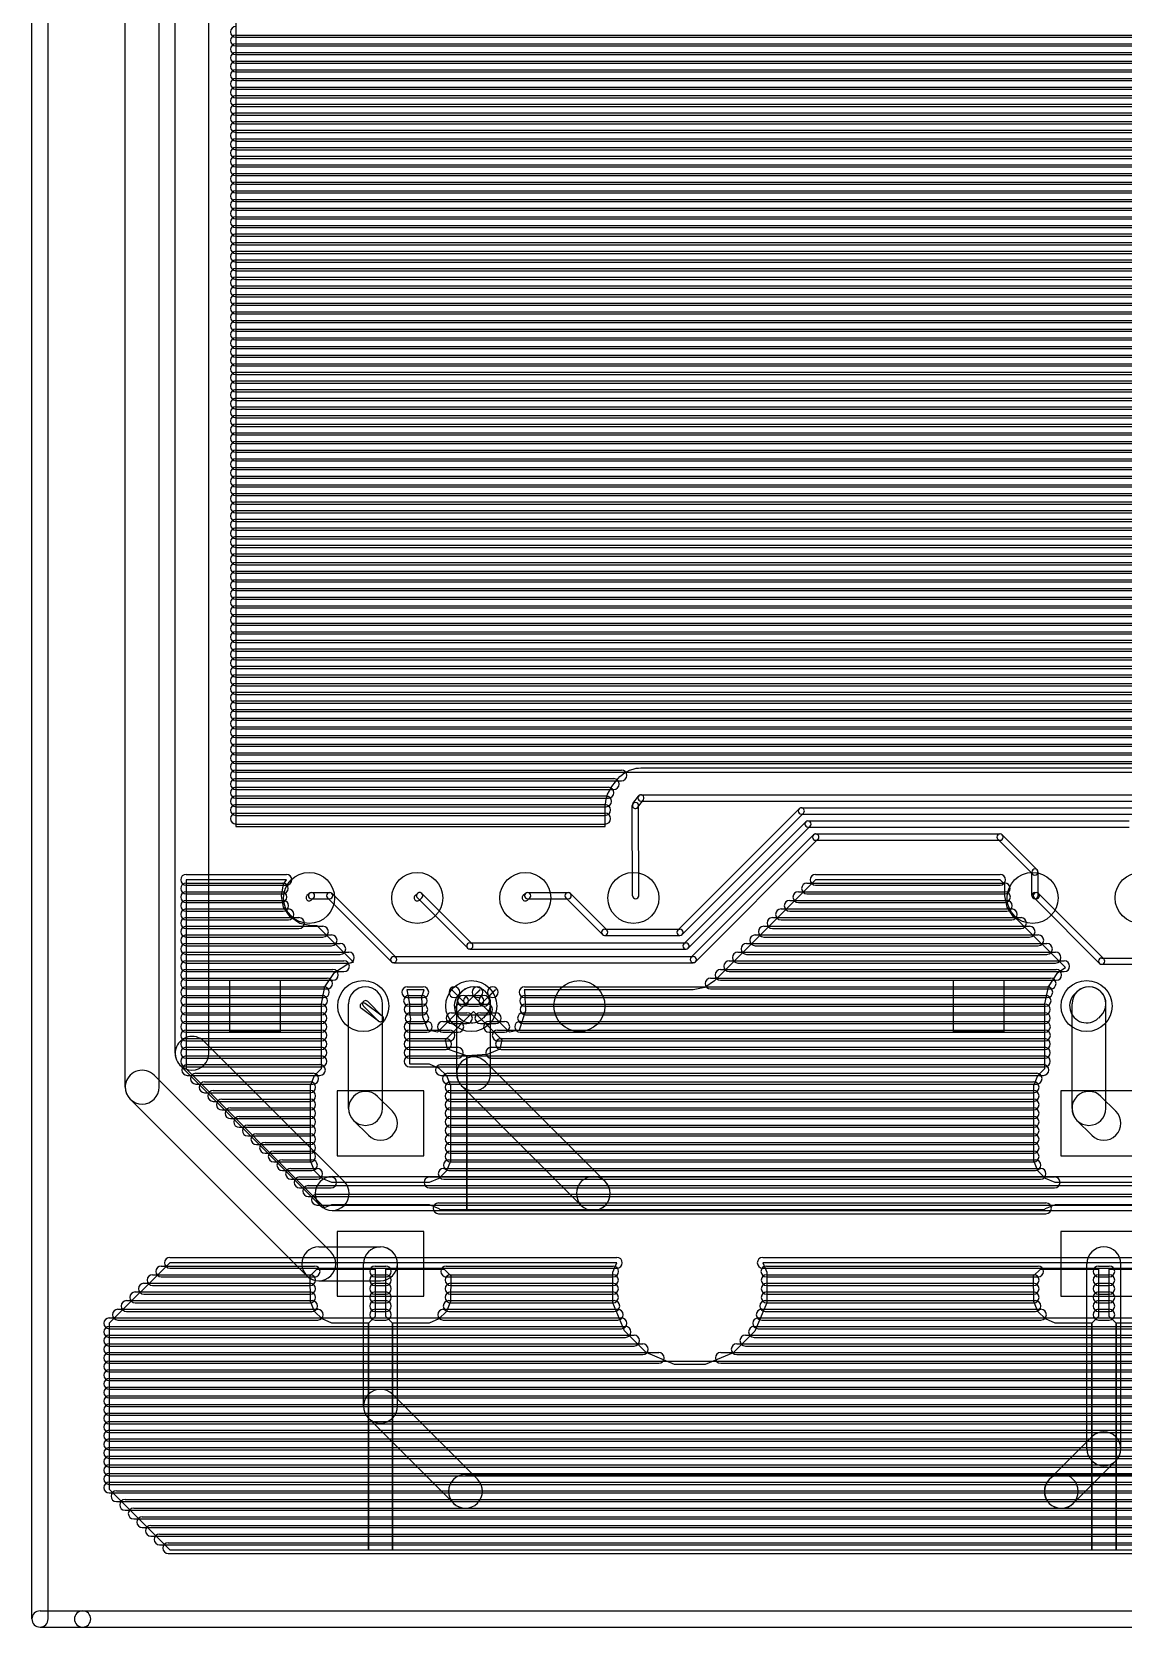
# Model space of a CAD drawing. Extents: x 25909 to 94169, y 14485 to 72115.
# Drawn here: x 25909 to 36004, y 14485 to 29246 of the extents above; entities that cross this region are included whole.
import ezdxf

# ---------------------------------------------------------------- set-up
doc = ezdxf.new("R2010")
doc.units = 0
doc.layers.add('BLACK', color=1, linetype='CONTINUOUS')

msp = doc.modelspace()

# ---------------------------------------------------------------- linework, layer by layer
at = {"layer": 'BLACK'}
for p, q in [((25909, 14560), (25909, 72040)), ((26059, 14560), (26059, 72040)), ((26772, 19482), (26772, 34150)), ((27086, 19482), (27086, 34150)), ((27233, 19796), (27233, 33996)), ((27547, 19796), (27547, 33996)), ((27797, 33827), (27797, 21893)), ((27797, 29216), (55543, 29216)), ((27797, 29216), (55543, 29216)), ((27797, 29196), (55543, 29196)), ((27797, 29196), (55543, 29196)), ((27797, 29136), (55543, 29136)), ((27797, 29136), (55543, 29136)), ((27797, 29116), (55543, 29116)), ((27797, 29116), (55543, 29116)), ((27797, 29056), (55543, 29056)), ((27797, 29056), (55543, 29056)), ((27797, 29036), (55543, 29036)), ((27797, 29036), (55543, 29036)), ((27797, 28976), (55543, 28976)), ((27797, 28976), (55543, 28976)), ((27797, 28956), (55543, 28956)), ((27797, 28956), (55543, 28956)), ((27797, 28896), (55543, 28896)), ((27797, 28896), (55543, 28896)), ((27797, 28876), (55543, 28876)), ((27797, 28876), (55543, 28876)), ((27797, 28816), (55543, 28816)), ((27797, 28816), (55543, 28816)), ((27797, 28796), (55543, 28796)), ((27797, 28796), (55543, 28796)), ((27797, 28736), (55543, 28736)), ((27797, 28736), (55543, 28736)), ((27797, 28716), (55543, 28716)), ((27797, 28716), (55543, 28716)), ((27797, 28656), (55543, 28656)), ((27797, 28656), (55543, 28656)), ((27797, 28636), (55543, 28636)), ((27797, 28636), (55543, 28636)), ((27797, 28576), (55543, 28576)), ((27797, 28576), (55543, 28576)), ((27797, 28556), (55543, 28556)), ((27797, 28556), (55543, 28556)), ((27797, 28496), (55543, 28496)), ((27797, 28496), (55543, 28496)), ((27797, 28476), (55543, 28476)), ((27797, 28476), (55543, 28476)), ((27797, 28416), (55543, 28416)), ((27797, 28416), (55543, 28416)), ((27797, 28396), (55543, 28396)), ((27797, 28396), (55543, 28396)), ((27797, 28336), (55543, 28336)), ((27797, 28336), (55543, 28336)), ((27797, 28316), (55543, 28316)), ((27797, 28316), (55543, 28316)), ((27797, 28256), (55543, 28256)), ((27797, 28256), (55543, 28256)), ((27797, 28236), (55543, 28236)), ((27797, 28236), (55543, 28236)), ((27797, 28176), (55543, 28176)), ((27797, 28176), (55543, 28176)), ((27797, 28156), (55543, 28156)), ((27797, 28156), (55543, 28156)), ((27797, 28096), (55543, 28096)), ((27797, 28096), (55543, 28096)), ((27797, 28076), (55543, 28076)), ((27797, 28076), (55543, 28076)), ((27797, 28016), (55543, 28016)), ((27797, 28016), (55543, 28016)), ((27797, 27996), (55543, 27996)), ((27797, 27996), (55543, 27996)), ((27797, 27936), (55543, 27936)), ((27797, 27936), (55543, 27936)), ((27797, 27916), (55543, 27916)), ((27797, 27916), (55543, 27916)), ((27797, 27856), (55543, 27856)), ((27797, 27856), (55543, 27856)), ((27797, 27836), (55543, 27836)), ((27797, 27836), (55543, 27836)), ((27797, 27776), (55543, 27776)), ((27797, 27776), (55543, 27776)), ((27797, 27756), (55543, 27756)), ((27797, 27756), (55543, 27756)), ((27797, 27696), (55543, 27696)), ((27797, 27696), (55543, 27696)), ((27797, 27676), (55543, 27676)), ((27797, 27676), (55543, 27676)), ((27797, 27616), (55543, 27616)), ((27797, 27616), (55543, 27616)), ((27797, 27596), (55543, 27596)), ((27797, 27596), (55543, 27596)), ((27797, 27536), (55543, 27536)), ((27797, 27536), (55543, 27536)), ((27797, 27516), (55543, 27516)), ((27797, 27516), (55543, 27516)), ((27797, 27456), (55543, 27456)), ((27797, 27456), (55543, 27456)), ((27797, 27436), (55543, 27436)), ((27797, 27436), (55543, 27436)), ((27797, 27376), (55543, 27376)), ((27797, 27376), (55543, 27376)), ((27797, 27356), (55543, 27356)), ((27797, 27356), (55543, 27356)), ((27797, 27296), (55543, 27296)), ((27797, 27296), (55543, 27296)), ((27797, 27276), (55543, 27276)), ((27797, 27276), (55543, 27276)), ((27797, 27216), (55543, 27216)), ((27797, 27216), (55543, 27216)), ((27797, 27196), (55543, 27196)), ((27797, 27196), (55543, 27196)), ((27797, 27136), (55543, 27136)), ((27797, 27136), (55543, 27136)), ((27797, 27116), (55543, 27116)), ((27797, 27116), (55543, 27116)), ((27797, 27056), (55543, 27056)), ((27797, 27056), (55543, 27056)), ((27797, 27036), (55543, 27036)), ((27797, 27036), (55543, 27036)), ((27797, 26976), (55543, 26976)), ((27797, 26976), (55543, 26976)), ((27797, 26956), (55543, 26956)), ((27797, 26956), (55543, 26956)), ((27797, 26896), (51667, 26896)), ((27797, 26896), (51667, 26896)), ((27797, 26876), (55543, 26876)), ((27797, 26876), (55543, 26876)), ((27797, 26816), (51569, 26816)), ((27797, 26816), (51569, 26816)), ((27797, 26796), (51667, 26796)), ((27797, 26796), (51667, 26796)), ((27797, 26736), (51569, 26736)), ((27797, 26736), (51569, 26736)), ((27797, 26716), (51569, 26716)), ((27797, 26716), (51569, 26716)), ((27797, 26656), (51389, 26656)), ((27797, 26656), (51389, 26656)), ((27797, 26636), (51569, 26636)), ((27797, 26636), (51569, 26636)), ((27797, 26576), (51345, 26576)), ((27797, 26576), (51345, 26576)), ((27797, 26556), (51389, 26556)), ((27797, 26556), (51389, 26556)), ((27797, 26496), (51317, 26496)), ((27797, 26496), (51317, 26496)), ((27797, 26476), (51345, 26476)), ((27797, 26476), (51345, 26476)), ((27797, 26416), (51287, 26416)), ((27797, 26416), (51287, 26416)), ((27797, 26396), (51317, 26396)), ((27797, 26396), (51317, 26396)), ((27797, 26336), (51289, 26336)), ((27797, 26336), (51289, 26336)), ((27797, 26316), (51287, 26316)), ((27797, 26316), (51287, 26316)), ((27797, 26256), (51291, 26256)), ((27797, 26256), (51291, 26256)), ((27797, 26236), (51289, 26236)), ((27797, 26236), (51289, 26236)), ((27797, 26176), (51295, 26176)), ((27797, 26176), (51295, 26176)), ((27797, 26156), (51291, 26156)), ((27797, 26156), (51291, 26156)), ((27797, 26096), (51323, 26096)), ((27797, 26096), (51323, 26096)), ((27797, 26076), (51295, 26076)), ((27797, 26076), (51295, 26076)), ((27797, 26016), (51357, 26016)), ((27797, 26016), (51357, 26016)), ((27797, 25996), (51323, 25996)), ((27797, 25996), (51323, 25996)), ((27797, 25936), (51613, 25936)), ((27797, 25936), (51613, 25936)), ((27797, 25916), (51357, 25916)), ((27797, 25916), (51357, 25916)), ((27797, 25856), (51551, 25856)), ((27797, 25856), (51551, 25856)), ((27797, 25836), (51613, 25836)), ((27797, 25836), (51613, 25836)), ((27797, 25776), (51581, 25776)), ((27797, 25776), (51581, 25776)), ((27797, 25756), (51551, 25756)), ((27797, 25756), (51551, 25756)), ((27797, 25696), (51773, 25696)), ((27797, 25696), (51773, 25696)), ((27797, 25676), (51581, 25676)), ((27797, 25676), (51581, 25676)), ((27797, 25616), (53217, 25616)), ((27797, 25616), (53217, 25616)), ((27797, 25596), (51773, 25596)), ((27797, 25596), (51773, 25596)), ((27797, 25536), (53217, 25536)), ((27797, 25536), (53217, 25536)), ((27797, 25516), (53217, 25516)), ((27797, 25516), (53217, 25516)), ((27797, 25456), (53217, 25456)), ((27797, 25456), (53217, 25456)), ((27797, 25436), (53217, 25436)), ((27797, 25436), (53217, 25436)), ((27797, 25376), (53217, 25376)), ((27797, 25376), (53217, 25376)), ((27797, 25356), (53217, 25356)), ((27797, 25356), (53217, 25356)), ((27797, 25296), (53217, 25296)), ((27797, 25296), (53217, 25296)), ((27797, 25276), (53217, 25276)), ((27797, 25276), (53217, 25276)), ((27797, 25216), (53217, 25216)), ((27797, 25216), (53217, 25216)), ((27797, 25196), (53217, 25196)), ((27797, 25196), (53217, 25196)), ((27797, 25136), (53217, 25136)), ((27797, 25136), (53217, 25136)), ((27797, 25116), (53217, 25116)), ((27797, 25116), (53217, 25116)), ((27797, 25056), (53217, 25056)), ((27797, 25056), (53217, 25056)), ((27797, 25036), (53217, 25036)), ((27797, 25036), (53217, 25036)), ((27797, 24976), (53217, 24976)), ((27797, 24976), (53217, 24976)), ((27797, 24956), (53217, 24956)), ((27797, 24956), (53217, 24956)), ((27797, 24896), (53217, 24896)), ((27797, 24896), (53217, 24896)), ((27797, 24876), (53217, 24876)), ((27797, 24876), (53217, 24876)), ((27797, 24816), (53217, 24816)), ((27797, 24816), (53217, 24816)), ((27797, 24796), (53217, 24796)), ((27797, 24796), (53217, 24796)), ((27797, 24736), (53217, 24736)), ((27797, 24736), (53217, 24736)), ((27797, 24716), (53217, 24716)), ((27797, 24716), (53217, 24716)), ((27797, 24656), (53217, 24656)), ((27797, 24656), (53217, 24656)), ((27797, 24636), (53217, 24636)), ((27797, 24636), (53217, 24636)), ((27797, 24576), (53217, 24576)), ((27797, 24576), (53217, 24576)), ((27797, 24556), (53217, 24556)), ((27797, 24556), (53217, 24556)), ((27797, 24496), (53163, 24496)), ((27797, 24496), (53163, 24496)), ((27797, 24476), (53217, 24476)), ((27797, 24476), (53217, 24476)), ((27797, 24416), (53083, 24416)), ((27797, 24416), (53083, 24416)), ((27797, 24396), (53163, 24396)), ((27797, 24396), (53163, 24396)), ((27797, 24336), (53003, 24336)), ((27797, 24336), (53003, 24336)), ((27797, 24316), (53083, 24316)), ((27797, 24316), (53083, 24316)), ((27797, 24256), (52923, 24256)), ((27797, 24256), (52923, 24256)), ((27797, 24236), (53003, 24236)), ((27797, 24236), (53003, 24236)), ((27797, 24176), (52843, 24176)), ((27797, 24176), (52843, 24176)), ((27797, 24156), (52923, 24156)), ((27797, 24156), (52923, 24156)), ((27797, 24096), (52763, 24096)), ((27797, 24096), (52763, 24096)), ((27797, 24076), (52843, 24076)), ((27797, 24076), (52843, 24076)), ((27797, 24016), (52683, 24016)), ((27797, 24016), (52683, 24016)), ((27797, 23996), (52763, 23996)), ((27797, 23996), (52763, 23996)), ((27797, 23936), (52603, 23936)), ((27797, 23936), (52603, 23936)), ((27797, 23916), (52683, 23916)), ((27797, 23916), (52683, 23916)), ((27797, 23856), (52523, 23856)), ((27797, 23856), (52523, 23856)), ((27797, 23836), (52603, 23836)), ((27797, 23836), (52603, 23836)), ((27797, 23776), (52443, 23776)), ((27797, 23776), (52443, 23776)), ((27797, 23756), (52523, 23756)), ((27797, 23756), (52523, 23756)), ((27797, 23696), (52363, 23696)), ((27797, 23696), (52363, 23696)), ((27797, 23676), (52443, 23676)), ((27797, 23676), (52443, 23676)), ((27797, 23616), (52283, 23616)), ((27797, 23616), (52283, 23616)), ((27797, 23596), (52363, 23596)), ((27797, 23596), (52363, 23596)), ((27797, 23536), (52203, 23536)), ((27797, 23536), (52203, 23536)), ((27797, 23516), (52283, 23516)), ((27797, 23516), (52283, 23516)), ((27797, 23456), (52123, 23456)), ((27797, 23456), (52123, 23456)), ((27797, 23436), (52203, 23436)), ((27797, 23436), (52203, 23436)), ((27797, 23376), (52043, 23376)), ((27797, 23376), (52043, 23376)), ((27797, 23356), (52123, 23356)), ((27797, 23356), (52123, 23356)), ((27797, 23296), (51963, 23296)), ((27797, 23296), (51963, 23296)), ((27797, 23276), (52043, 23276)), ((27797, 23276), (52043, 23276)), ((27797, 23216), (51883, 23216)), ((27797, 23216), (51883, 23216)), ((27797, 23196), (51963, 23196)), ((27797, 23196), (51963, 23196)), ((27797, 23136), (51803, 23136)), ((27797, 23136), (51803, 23136)), ((27797, 23116), (51883, 23116)), ((27797, 23116), (51883, 23116)), ((27797, 23056), (51723, 23056)), ((27797, 23056), (51723, 23056)), ((27797, 23036), (51803, 23036)), ((27797, 23036), (51803, 23036)), ((27797, 22976), (51643, 22976)), ((27797, 22976), (51643, 22976)), ((27797, 22956), (51723, 22956)), ((27797, 22956), (51723, 22956)), ((27797, 22896), (51563, 22896)), ((27797, 22896), (51563, 22896)), ((27797, 22876), (51643, 22876)), ((27797, 22876), (51643, 22876)), ((27797, 22816), (51317, 22816)), ((27797, 22816), (51317, 22816)), ((27797, 22796), (51563, 22796)), ((27797, 22796), (51563, 22796)), ((27797, 22736), (51225, 22736)), ((27797, 22736), (51225, 22736)), ((27797, 22716), (51317, 22716)), ((27797, 22716), (51317, 22716)), ((27797, 22656), (51167, 22656)), ((27797, 22656), (51167, 22656)), ((27797, 22636), (51225, 22636)), ((27797, 22636), (51225, 22636)), ((27797, 22576), (51133, 22576)), ((27797, 22576), (51133, 22576)), ((27797, 22556), (51167, 22556)), ((27797, 22556), (51167, 22556)), ((27797, 22496), (51121, 22496)), ((27797, 22496), (51121, 22496)), ((27797, 22476), (51133, 22476)), ((27797, 22476), (51133, 22476)), ((31520, 22433), (31544, 22437)), ((31544, 22437), (51121, 22437)), ((27797, 22416), (31363, 22416)), ((27797, 22416), (31363, 22416)), ((27797, 22396), (51121, 22396)), ((27797, 22396), (51121, 22396)), ((27797, 22336), (31293, 22336)), ((27797, 22336), (31293, 22336)), ((27797, 22316), (31363, 22316)), ((27797, 22316), (31363, 22316)), ((31266, 22250), (31317, 22320)), ((31317, 22320), (31334, 22337)), ((31334, 22337), (31347, 22355)), ((31347, 22355), (31373, 22373)), ((31373, 22373), (31397, 22395)), ((31397, 22395), (31417, 22403)), ((31417, 22403), (31437, 22416)), ((31437, 22416), (31471, 22423)), ((31471, 22423), (31499, 22433)), ((31499, 22433), (31520, 22433)), ((27797, 22256), (31243, 22256)), ((27797, 22256), (31243, 22256)), ((27797, 22236), (31293, 22236)), ((27797, 22236), (31293, 22236)), ((27797, 22176), (31221, 22176)), ((27797, 22176), (31221, 22176)), ((27797, 22156), (31243, 22156)), ((27797, 22156), (31243, 22156)), ((31220, 22117), (31221, 22151)), ((31221, 22151), (31231, 22174)), ((31231, 22174), (31235, 22193)), ((31235, 22193), (31251, 22218)), ((31251, 22218), (31266, 22250)), ((31469, 22105), (31520, 22175)), ((31544, 22187), (38164, 22187)), ((27797, 22096), (31213, 22096)), ((27797, 22096), (31213, 22096)), ((27797, 22076), (31221, 22076)), ((27797, 22076), (31221, 22076)), ((27797, 22016), (31213, 22016)), ((27797, 22016), (31213, 22016)), ((27797, 21996), (31213, 21996)), ((27797, 21996), (31213, 21996)), ((31214, 22086), (31220, 22117)), ((31214, 21893), (31214, 22086)), ((31466, 21253), (31464, 22087)), ((31516, 22071), (31567, 22141)), ((31524, 21253), (31522, 22087)), ((31544, 22129), (38164, 22129)), ((31884, 20935), (33007, 22058)), ((31925, 20894), (33048, 22017)), ((33028, 22066), (36774, 22066)), ((33028, 22008), (36774, 22008)), ((27797, 21916), (31213, 21916)), ((27797, 21916), (31213, 21916)), ((27797, 21893), (31214, 21893)), ((33068, 21936), (31941, 20809)), ((33109, 21895), (31982, 20768)), ((33089, 21945), (36061, 21945)), ((33089, 21887), (36061, 21887)), ((32007, 20683), (33140, 21816)), ((32048, 20642), (33181, 21775)), ((33161, 21824), (34865, 21824)), ((33161, 21766), (34865, 21766)), ((34845, 21775), (35168, 21452)), ((34886, 21816), (35209, 21493)), ((27336, 21450), (28264, 21450)), ((33160, 21450), (34866, 21450)), ((35160, 21254), (35160, 21472)), ((35218, 21254), (35218, 21472)), ((28265, 21400), (27336, 21400)), ((27336, 21400), (27336, 19650)), ((27336, 21370), (28230, 21370)), ((27336, 21350), (28264, 21350)), ((27336, 21290), (28218, 21290)), ((27336, 21270), (28230, 21270)), ((28217, 21253), (28238, 21360)), ((28238, 21360), (28265, 21400)), ((28476, 21274), (28454, 21254)), ((28496, 21282), (28664, 21282)), ((28686, 21273), (29275, 20684)), ((29454, 21254), (29476, 21274)), ((29980, 20810), (29517, 21273)), ((30476, 21274), (30454, 21254)), ((30496, 21282), (30870, 21282)), ((30891, 21274), (31229, 20936)), ((33160, 21400), (32225, 20465)), ((33000, 21290), (34912, 21290)), ((33080, 21370), (34910, 21370)), ((33080, 21270), (34910, 21270)), ((34866, 21400), (33160, 21400)), ((33160, 21350), (34866, 21350)), ((34910, 21357), (34866, 21400)), ((34910, 21253), (34910, 21357)), ((35189, 21282), (35201, 21282)), ((35222, 21273), (35827, 20668)), ((27336, 21210), (28234, 21210)), ((27336, 21190), (28218, 21190)), ((27336, 21130), (28282, 21130)), ((27336, 21110), (28234, 21110)), ((28238, 21146), (28217, 21253)), ((28299, 21056), (28238, 21146)), ((28516, 21232), (28494, 21212)), ((28496, 21224), (28664, 21224)), ((28645, 21232), (29234, 20643)), ((29939, 20769), (29476, 21232)), ((29494, 21212), (29516, 21232)), ((30516, 21232), (30494, 21212)), ((30496, 21224), (30870, 21224)), ((30849, 21232), (31187, 20894)), ((32840, 21130), (34974, 21130)), ((32920, 21210), (34928, 21210)), ((32920, 21110), (34928, 21110)), ((33000, 21190), (34912, 21190)), ((34931, 21146), (34910, 21253)), ((34992, 21056), (34931, 21146)), ((35181, 21232), (35786, 20627)), ((35189, 21224), (35201, 21224)), ((27336, 21050), (28380, 21050)), ((27336, 21030), (28282, 21030)), ((27336, 20970), (28602, 20970)), ((28389, 20995), (28299, 21056)), ((28496, 20974), (28389, 20995)), ((28549, 20974), (28496, 20974)), ((28885, 20639), (28549, 20974)), ((32680, 20970), (35140, 20970)), ((32760, 21050), (35060, 21050)), ((32840, 21030), (34974, 21030)), ((35029, 21031), (34992, 21056)), ((35471, 20589), (35029, 21031)), ((27336, 20950), (28380, 20950)), ((27336, 20890), (28682, 20890)), ((27336, 20870), (28602, 20870)), ((29961, 20817), (31961, 20817)), ((31209, 20943), (31905, 20943)), ((31209, 20885), (31905, 20885)), ((32600, 20890), (35220, 20890)), ((32680, 20870), (35140, 20870)), ((32760, 20950), (35060, 20950)), ((27336, 20810), (28762, 20810)), ((27336, 20790), (28682, 20790)), ((27336, 20730), (28842, 20730)), ((27336, 20710), (28762, 20710)), ((29256, 20691), (32028, 20691)), ((29961, 20759), (31961, 20759)), ((32440, 20730), (35380, 20730)), ((32520, 20810), (35300, 20810)), ((32520, 20710), (35300, 20710)), ((32600, 20790), (35220, 20790)), ((35807, 20676), (41275, 20676)), ((27336, 20650), (28796, 20650)), ((27336, 20630), (28842, 20630)), ((27336, 20570), (28694, 20570)), ((27336, 20550), (28796, 20550)), ((28620, 20409), (28708, 20541)), ((28708, 20541), (28840, 20629)), ((28840, 20629), (28885, 20639)), ((29256, 20633), (32028, 20633)), ((32280, 20570), (35386, 20570)), ((32360, 20650), (35460, 20650)), ((32360, 20550), (35460, 20550)), ((32440, 20630), (35380, 20630)), ((35313, 20409), (35401, 20541)), ((35401, 20541), (35471, 20589)), ((35807, 20618), (41275, 20618)), ((27336, 20490), (28640, 20490)), ((27336, 20470), (28694, 20470)), ((27336, 20410), (28610, 20410)), ((27336, 20390), (28640, 20390)), ((27738, 20468), (27738, 19996)), ((28210, 20468), (27738, 20468)), ((28210, 19996), (28210, 20468)), ((28589, 20253), (28620, 20409)), ((29537, 20383), (29377, 20383)), ((29377, 20383), (29403, 20253)), ((29382, 20410), (29530, 20410)), ((29515, 20317), (29537, 20383)), ((29925, 20253), (29795, 20383)), ((29795, 20383), (29925, 20253)), ((29996, 20324), (30055, 20383)), ((30054, 20383), (29996, 20324)), ((30055, 20383), (30054, 20383)), ((30067, 20253), (30197, 20383)), ((30196, 20383), (30067, 20253)), ((30197, 20383), (30196, 20383)), ((32028, 20383), (30462, 20383)), ((30462, 20383), (30465, 20378)), ((30465, 20378), (30477, 20189)), ((30467, 20410), (35303, 20410)), ((32135, 20404), (32028, 20383)), ((32225, 20465), (32135, 20404)), ((32188, 20490), (35334, 20490)), ((32188, 20390), (35334, 20390)), ((32280, 20470), (35386, 20470)), ((34431, 20468), (34431, 19996)), ((34903, 20468), (34431, 20468)), ((34903, 19996), (34903, 20468)), ((35282, 20253), (35313, 20409)), ((27336, 20330), (28594, 20330)), ((27336, 20310), (28610, 20310)), ((27336, 20250), (28588, 20250)), ((27336, 20230), (28594, 20230)), ((28589, 19654), (28589, 20253)), ((28839, 19285), (28839, 20253)), ((29113, 20095), (28976, 20232)), ((29151, 20139), (28991, 20256)), ((29154, 20136), (29017, 20273)), ((29153, 19285), (29153, 20253)), ((29382, 20310), (29530, 20310)), ((29398, 20330), (29516, 20330)), ((29398, 20230), (29516, 20230)), ((29403, 20253), (29403, 20164)), ((29403, 20250), (29521, 20250)), ((29527, 20128), (29515, 20317)), ((29925, 20253), (29663, 19991)), ((29839, 19605), (29839, 20253)), ((29887, 20367), (29866, 20346)), ((29872, 20250), (30120, 20250)), ((29996, 20324), (29925, 20253)), ((29952, 20330), (30040, 20330)), ((29952, 20230), (30040, 20230)), ((30067, 20253), (29996, 20324)), ((30329, 19991), (30067, 20253)), ((30153, 19605), (30153, 20253)), ((30467, 20310), (35303, 20310)), ((30472, 20330), (35288, 20330)), ((30472, 20230), (35288, 20230)), ((30477, 20250), (35281, 20250)), ((35282, 19654), (35282, 20253)), ((35532, 19285), (35532, 20253)), ((35580, 20367), (35559, 20346)), ((35846, 19285), (35846, 20253)), ((27336, 20170), (28588, 20170)), ((27336, 20150), (28588, 20150)), ((27336, 20090), (28588, 20090)), ((29117, 20092), (28957, 20209)), ((29403, 20164), (29412, 20115)), ((29403, 20150), (29521, 20150)), ((29412, 20115), (29403, 20067)), ((29403, 20090), (29563, 20090)), ((29412, 20170), (29530, 20170)), ((29576, 20010), (29527, 20128)), ((29712, 20090), (29854, 20090)), ((29734, 19920), (29996, 20182)), ((29792, 20170), (29934, 20170)), ((29872, 20150), (30120, 20150)), ((29996, 20182), (30258, 19920)), ((30058, 20170), (30200, 20170)), ((30104, 20140), (30083, 20119)), ((30138, 20090), (30280, 20090)), ((30477, 20189), (30416, 20010)), ((30426, 20090), (35282, 20090)), ((30453, 20170), (35281, 20170)), ((30477, 20150), (35281, 20150)), ((35797, 20140), (35776, 20119)), ((27336, 20070), (28588, 20070)), ((27336, 20010), (28588, 20010)), ((27336, 19990), (28588, 19990)), ((27336, 19930), (28588, 19930)), ((27738, 19996), (28210, 19996)), ((29403, 20067), (29403, 19696)), ((29403, 20010), (29773, 20010)), ((29403, 19990), (29563, 19990)), ((29403, 19930), (29741, 19930)), ((29412, 20070), (29530, 20070)), ((29663, 19991), (29576, 20010)), ((29712, 19990), (29854, 19990)), ((29792, 20070), (29934, 20070)), ((30058, 20070), (30200, 20070)), ((30138, 19990), (30280, 19990)), ((30218, 20010), (35282, 20010)), ((30249, 19930), (35281, 19930)), ((30416, 20010), (30329, 19991)), ((30426, 19990), (35282, 19990)), ((30453, 20070), (35281, 20070)), ((34431, 19996), (34903, 19996)), ((27336, 19910), (28588, 19910)), ((27336, 19850), (28588, 19850)), ((27336, 19830), (28588, 19830)), ((28798, 18609), (27502, 19905)), ((29403, 19910), (29773, 19910)), ((29403, 19850), (29849, 19850)), ((29403, 19830), (29741, 19830)), ((29753, 19833), (29734, 19920)), ((29932, 19772), (29753, 19833)), ((30121, 19784), (29932, 19772)), ((30239, 19833), (30121, 19784)), ((30159, 19850), (35281, 19850)), ((30218, 19910), (35282, 19910)), ((30258, 19920), (30239, 19833)), ((30249, 19830), (35281, 19830)), ((28576, 18387), (27280, 19683)), ((27336, 19770), (28588, 19770)), ((27336, 19750), (28588, 19750)), ((27336, 19670), (28588, 19670)), ((27336, 19650), (28617, 18368)), ((27346, 19690), (28574, 19690)), ((28523, 19588), (28589, 19654)), ((29403, 19770), (35281, 19770)), ((29403, 19750), (29849, 19750)), ((29403, 19696), (29584, 19696)), ((29403, 19670), (35281, 19670)), ((29584, 19696), (29675, 19658)), ((29675, 19658), (29745, 19588)), ((29693, 19690), (35267, 19690)), ((29932, 18350), (29932, 19772)), ((29932, 19772), (29932, 18350)), ((30107, 19715), (31213, 18609)), ((30159, 19750), (35281, 19750)), ((35216, 19588), (35282, 19654)), ((28674, 17958), (27040, 19592)), ((27346, 19590), (28574, 19590)), ((27426, 19610), (28512, 19610)), ((27426, 19510), (28512, 19510)), ((27506, 19530), (28484, 19530)), ((28485, 19497), (28523, 19588)), ((28485, 18798), (28485, 19497)), ((29693, 19590), (35267, 19590)), ((29745, 19588), (29783, 19496)), ((29757, 19610), (35205, 19610)), ((29757, 19510), (35205, 19510)), ((29783, 19530), (35177, 19530)), ((29783, 19496), (29783, 18797)), ((29885, 19493), (30991, 18387)), ((35178, 19497), (35216, 19588)), ((35178, 18798), (35178, 19497)), ((28452, 17736), (26818, 19370)), ((27506, 19430), (28484, 19430)), ((27586, 19450), (28484, 19450)), ((27586, 19350), (28484, 19350)), ((27666, 19370), (28484, 19370)), ((29534, 19447), (28734, 19447)), ((28734, 19447), (28734, 18847)), ((29107, 19396), (29245, 19258)), ((29534, 18847), (29534, 19447)), ((29783, 19450), (35177, 19450)), ((29783, 19430), (35177, 19430)), ((29783, 19370), (35177, 19370)), ((29783, 19350), (35177, 19350)), ((36227, 19447), (35427, 19447)), ((35427, 19447), (35427, 18847)), ((35800, 19396), (35938, 19258)), ((27666, 19270), (28484, 19270)), ((27746, 19290), (28484, 19290)), ((27746, 19190), (28484, 19190)), ((27826, 19210), (28484, 19210)), ((29783, 19290), (35177, 19290)), ((29783, 19270), (35177, 19270)), ((29783, 19210), (35177, 19210)), ((29783, 19190), (35177, 19190)), ((27826, 19110), (28484, 19110)), ((27906, 19130), (28484, 19130)), ((27986, 19050), (28484, 19050)), ((28885, 19174), (29023, 19036)), ((29783, 19130), (35177, 19130)), ((29783, 19110), (35177, 19110)), ((29783, 19050), (35177, 19050)), ((35578, 19174), (35716, 19036)), ((27906, 19030), (28484, 19030)), ((27986, 18950), (28484, 18950)), ((28066, 18970), (28484, 18970)), ((29783, 19030), (35177, 19030)), ((29783, 18970), (35177, 18970)), ((29783, 18950), (35177, 18950)), ((28066, 18870), (28484, 18870)), ((28146, 18890), (28484, 18890)), ((28146, 18790), (28484, 18790)), ((28226, 18810), (28500, 18810)), ((28523, 18706), (28485, 18798)), ((28734, 18847), (29534, 18847)), ((29783, 18797), (29745, 18706)), ((29767, 18810), (35193, 18810)), ((29783, 18890), (35177, 18890)), ((29783, 18870), (35177, 18870)), ((29783, 18790), (35177, 18790)), ((35216, 18706), (35178, 18798)), ((35427, 18847), (36227, 18847)), ((28226, 18710), (28500, 18710)), ((28306, 18730), (28548, 18730)), ((28306, 18630), (28548, 18630)), ((28386, 18650), (28678, 18650)), ((28593, 18636), (28523, 18706)), ((28684, 18598), (28593, 18636)), ((28688, 18654), (31102, 18654)), ((29675, 18636), (29583, 18598)), ((29587, 18650), (35371, 18650)), ((29745, 18706), (29675, 18636)), ((29719, 18730), (35241, 18730)), ((29719, 18630), (35241, 18630)), ((29767, 18710), (35193, 18710)), ((31103, 18654), (37401, 18654)), ((35286, 18636), (35216, 18706)), ((35377, 18598), (35286, 18636)), ((28386, 18550), (28678, 18550)), ((28466, 18570), (80266, 18570)), ((28466, 18470), (80266, 18470)), ((28546, 18490), (80186, 18490)), ((29583, 18598), (28684, 18598)), ((29587, 18550), (35371, 18550)), ((36276, 18598), (35377, 18598)), ((28546, 18390), (80186, 18390)), ((28617, 18368), (28685, 18396)), ((28685, 18396), (29584, 18396)), ((28688, 18340), (31102, 18340)), ((29584, 18396), (29675, 18358)), ((29671, 18410), (35291, 18410)), ((29671, 18310), (35291, 18310)), ((29675, 18358), (29683, 18350)), ((29683, 18350), (29932, 18350)), ((29932, 18350), (35277, 18350)), ((31103, 18340), (37401, 18340)), ((35277, 18350), (35286, 18358)), ((35286, 18358), (35378, 18396)), ((35378, 18396), (36277, 18396)), ((29534, 18147), (28734, 18147)), ((28734, 18147), (28734, 17547)), ((29534, 17547), (29534, 18147)), ((36227, 18147), (35427, 18147)), ((35427, 18147), (35427, 17547)), ((27185, 17906), (31321, 17906)), ((28563, 18004), (29133, 18004)), ((32670, 17906), (38014, 17906)), ((27185, 17856), (26625, 17296)), ((27025, 17746), (28483, 17746)), ((27105, 17826), (28525, 17826)), ((27105, 17726), (28525, 17726)), ((31321, 17856), (27185, 17856)), ((27185, 17806), (31321, 17806)), ((28484, 17735), (28546, 17797)), ((28485, 17498), (28484, 17735)), ((28546, 17797), (29084, 17797)), ((28977, 16529), (28977, 17847)), ((29084, 17826), (29184, 17826)), ((29084, 17797), (29084, 17359)), ((29084, 17746), (29184, 17746)), ((29084, 17726), (29184, 17726)), ((29184, 17359), (29184, 17797)), ((29184, 17797), (29722, 17797)), ((29291, 16529), (29291, 17847)), ((29722, 17797), (29784, 17735)), ((29743, 17826), (31287, 17826)), ((29743, 17726), (31287, 17726)), ((29783, 17746), (31285, 17746)), ((29784, 17735), (29783, 17498)), ((31285, 17769), (31321, 17856)), ((31285, 17486), (31285, 17769)), ((38014, 17856), (32670, 17856)), ((32670, 17856), (32707, 17768)), ((32670, 17806), (38014, 17806)), ((32704, 17826), (35218, 17826)), ((32704, 17726), (35218, 17726)), ((32707, 17768), (32707, 17485)), ((32707, 17746), (35177, 17746)), ((35177, 17735), (35239, 17797)), ((35178, 17498), (35177, 17735)), ((35239, 17797), (35777, 17797)), ((35670, 16135), (35670, 17847)), ((35777, 17826), (35877, 17826)), ((35777, 17797), (35777, 17359)), ((35777, 17746), (35877, 17746)), ((35777, 17726), (35877, 17726)), ((35877, 17359), (35877, 17797)), ((35877, 17797), (36415, 17797)), ((35984, 16135), (35984, 17847)), ((26865, 17586), (28483, 17586)), ((26945, 17666), (28483, 17666)), ((26945, 17566), (28483, 17566)), ((27025, 17646), (28483, 17646)), ((28563, 17690), (29133, 17690)), ((29084, 17666), (29184, 17666)), ((29084, 17646), (29184, 17646)), ((29084, 17586), (29184, 17586)), ((29084, 17566), (29184, 17566)), ((29783, 17666), (31285, 17666)), ((29783, 17646), (31285, 17646)), ((29783, 17586), (31285, 17586)), ((29783, 17566), (31285, 17566)), ((32707, 17666), (35177, 17666)), ((32707, 17646), (35177, 17646)), ((32707, 17586), (35177, 17586)), ((32707, 17566), (35177, 17566)), ((35777, 17666), (35877, 17666)), ((35777, 17646), (35877, 17646)), ((35777, 17586), (35877, 17586)), ((35777, 17566), (35877, 17566)), ((26705, 17426), (28553, 17426)), ((26785, 17506), (28501, 17506)), ((26865, 17486), (28483, 17486)), ((28523, 17406), (28485, 17498)), ((28734, 17547), (29534, 17547)), ((29084, 17506), (29184, 17506)), ((29084, 17486), (29184, 17486)), ((29084, 17426), (29184, 17426)), ((29715, 17426), (31329, 17426)), ((29783, 17498), (29745, 17406)), ((29765, 17506), (31297, 17506)), ((29783, 17486), (31285, 17486)), ((31393, 17225), (31285, 17486)), ((32707, 17485), (32598, 17224)), ((32661, 17426), (35245, 17426)), ((32694, 17506), (35194, 17506)), ((32707, 17486), (35177, 17486)), ((35216, 17406), (35178, 17498)), ((35427, 17547), (36227, 17547)), ((35777, 17506), (35877, 17506)), ((35777, 17486), (35877, 17486)), ((35777, 17426), (35877, 17426)), ((26625, 17346), (31363, 17346)), ((26625, 17296), (26625, 15762)), ((26705, 17326), (28553, 17326)), ((26785, 17406), (28501, 17406)), ((28593, 17336), (28523, 17406)), ((28684, 17298), (28593, 17336)), ((28783, 17298), (28684, 17298)), ((29022, 17297), (28783, 17298)), ((29084, 17359), (29022, 17297)), ((29022, 15200), (29022, 17297)), ((29022, 17297), (29022, 15200)), ((29084, 17406), (29184, 17406)), ((29084, 17326), (29184, 17326)), ((29246, 17297), (29184, 17359)), ((29485, 17298), (29246, 17297)), ((29246, 15200), (29246, 17297)), ((29246, 17297), (29246, 15200)), ((29584, 17298), (29485, 17298)), ((29675, 17336), (29584, 17298)), ((29745, 17406), (29675, 17336)), ((29715, 17326), (31329, 17326)), ((29765, 17406), (31297, 17406)), ((32628, 17346), (38056, 17346)), ((32661, 17326), (35245, 17326)), ((32694, 17406), (35194, 17406)), ((35286, 17336), (35216, 17406)), ((35377, 17298), (35286, 17336)), ((35476, 17298), (35377, 17298)), ((35715, 17297), (35476, 17298)), ((35777, 17359), (35715, 17297)), ((35715, 15200), (35715, 17297)), ((35715, 17297), (35715, 15200)), ((35777, 17406), (35877, 17406)), ((35777, 17326), (35877, 17326)), ((35939, 17297), (35877, 17359)), ((36178, 17298), (35939, 17297)), ((35939, 15200), (35939, 17297)), ((35939, 17297), (35939, 15200)), ((26625, 17266), (31401, 17266)), ((26625, 17246), (31363, 17246)), ((26625, 17186), (31481, 17186)), ((26625, 17166), (31401, 17166)), ((31593, 17025), (31393, 17225)), ((32598, 17224), (32398, 17024)), ((32510, 17186), (38174, 17186)), ((32590, 17266), (38094, 17266)), ((32590, 17166), (38094, 17166)), ((32628, 17246), (38056, 17246)), ((26625, 17106), (31561, 17106)), ((26625, 17086), (31481, 17086)), ((26625, 17026), (31709, 17026)), ((26625, 17006), (31561, 17006)), ((31854, 16916), (31593, 17025)), ((32398, 17024), (32137, 16916)), ((32282, 17026), (38402, 17026)), ((32430, 17106), (38254, 17106)), ((32430, 17006), (38254, 17006)), ((32510, 17086), (38174, 17086)), ((26625, 16946), (80657, 16946)), ((26625, 16926), (31709, 16926)), ((26625, 16866), (80657, 16866)), ((26625, 16846), (80657, 16846)), ((32137, 16916), (31854, 16916)), ((32282, 16926), (38402, 16926)), ((26625, 16786), (80657, 16786)), ((26625, 16766), (80657, 16766)), ((26625, 16706), (80657, 16706)), ((26625, 16686), (80657, 16686)), ((26625, 16626), (80657, 16626)), ((26625, 16606), (80657, 16606)), ((26625, 16546), (80657, 16546)), ((29245, 16639), (30031, 15853)), ((26625, 16526), (80657, 16526)), ((26625, 16466), (80657, 16466)), ((26625, 16446), (80657, 16446)), ((26625, 16386), (80657, 16386)), ((29023, 16417), (29809, 15631)), ((26625, 16366), (80657, 16366)), ((26625, 16306), (80657, 16306)), ((26625, 16286), (80657, 16286)), ((35716, 16246), (35322, 15852)), ((26625, 16226), (80657, 16226)), ((26625, 16206), (80657, 16206)), ((26625, 16146), (80657, 16146)), ((26625, 16126), (80657, 16126)), ((26625, 16066), (80657, 16066)), ((26625, 16046), (80657, 16046)), ((26625, 15986), (80657, 15986)), ((26625, 15966), (80657, 15966)), ((35938, 16024), (35544, 15630)), ((26625, 15906), (80657, 15906)), ((26625, 15886), (80657, 15886)), ((26625, 15826), (80657, 15826)), ((26625, 15806), (80657, 15806)), ((29921, 15898), (35433, 15898)), ((35433, 15898), (42125, 15898)), ((26625, 15762), (27185, 15200)), ((26625, 15726), (80657, 15726)), ((26691, 15746), (80593, 15746)), ((26771, 15666), (80513, 15666)), ((26691, 15646), (80593, 15646)), ((26771, 15566), (80513, 15566)), ((26851, 15586), (80433, 15586)), ((26930, 15506), (80352, 15506)), ((29921, 15584), (35433, 15584)), ((35433, 15584), (42125, 15584)), ((26851, 15486), (80433, 15486)), ((26930, 15406), (80352, 15406)), ((27010, 15426), (80272, 15426)), ((27010, 15326), (80272, 15326)), ((27090, 15346), (80192, 15346)), ((27090, 15246), (80192, 15246)), ((27170, 15266), (80112, 15266)), ((27170, 15166), (80112, 15166)), ((27185, 15200), (29022, 15200)), ((29022, 15200), (29246, 15200)), ((29246, 15200), (35715, 15200)), ((35715, 15200), (35939, 15200)), ((35939, 15200), (42408, 15200)), ((25984, 14635), (26378, 14635)), ((26378, 14635), (94094, 14635)), ((25984, 14485), (26378, 14485)), ((26378, 14485), (94094, 14485))]:
    msp.add_line(p, q, dxfattribs=at)
for centre in [(28474, 21232), (29474, 21232), (30474, 21232), (31474, 21232), (35167, 21232), (36167, 21232), (28974, 20232), (29974, 20232), (30974, 20232), (35667, 20232)]:
    msp.add_circle(centre, 236, dxfattribs=at)
for centre, radius, start, end in [((27797, 29246), 50, 90, 270), ((27797, 29246), 50, 90, 270), ((27797, 29166), 50, 90, 270), ((27797, 29166), 50, 90, 270), ((27797, 29086), 50, 90, 270), ((27797, 29086), 50, 90, 270), ((27797, 29006), 50, 90, 270), ((27797, 29006), 50, 90, 270), ((27797, 28926), 50, 90, 270), ((27797, 28926), 50, 90, 270), ((27797, 28846), 50, 90, 270), ((27797, 28846), 50, 90, 270), ((27797, 28766), 50, 90, 270), ((27797, 28766), 50, 90, 270), ((27797, 28686), 50, 90, 270), ((27797, 28686), 50, 90, 270), ((27797, 28606), 50, 90, 270), ((27797, 28606), 50, 90, 270), ((27797, 28526), 50, 90, 270), ((27797, 28526), 50, 90, 270), ((27797, 28446), 50, 90, 270), ((27797, 28446), 50, 90, 270), ((27797, 28366), 50, 90, 270), ((27797, 28366), 50, 90, 270), ((27797, 28286), 50, 90, 270), ((27797, 28286), 50, 90, 270), ((27797, 28206), 50, 90, 270), ((27797, 28206), 50, 90, 270), ((27797, 28126), 50, 90, 270), ((27797, 28126), 50, 90, 270), ((27797, 28046), 50, 90, 270), ((27797, 28046), 50, 90, 270), ((27797, 27966), 50, 90, 270), ((27797, 27966), 50, 90, 270), ((27797, 27886), 50, 90, 270), ((27797, 27886), 50, 90, 270), ((27797, 27806), 50, 90, 270), ((27797, 27806), 50, 90, 270), ((27797, 27726), 50, 90, 270), ((27797, 27726), 50, 90, 270), ((27797, 27646), 50, 90, 270), ((27797, 27646), 50, 90, 270), ((27797, 27566), 50, 90, 270), ((27797, 27566), 50, 90, 270), ((27797, 27486), 50, 90, 270), ((27797, 27486), 50, 90, 270), ((27797, 27406), 50, 90, 270), ((27797, 27406), 50, 90, 270), ((27797, 27326), 50, 90, 270), ((27797, 27326), 50, 90, 270), ((27797, 27246), 50, 90, 270), ((27797, 27246), 50, 90, 270), ((27797, 27166), 50, 90, 270), ((27797, 27166), 50, 90, 270), ((27797, 27086), 50, 90, 270), ((27797, 27086), 50, 90, 270), ((27797, 27006), 50, 90, 270), ((27797, 27006), 50, 90, 270), ((27797, 26926), 50, 90, 270), ((27797, 26926), 50, 90, 270), ((27797, 26846), 50, 90, 270), ((27797, 26846), 50, 90, 270), ((27797, 26766), 50, 90, 270), ((27797, 26766), 50, 90, 270), ((27797, 26686), 50, 90, 270), ((27797, 26686), 50, 90, 270), ((27797, 26606), 50, 90, 270), ((27797, 26606), 50, 90, 270), ((27797, 26526), 50, 90, 270), ((27797, 26526), 50, 90, 270), ((27797, 26446), 50, 90, 270), ((27797, 26446), 50, 90, 270), ((27797, 26366), 50, 90, 270), ((27797, 26366), 50, 90, 270), ((27797, 26286), 50, 90, 270), ((27797, 26286), 50, 90, 270), ((27797, 26206), 50, 90, 270), ((27797, 26206), 50, 90, 270), ((27797, 26126), 50, 90, 270), ((27797, 26126), 50, 90, 270), ((27797, 26046), 50, 90, 270), ((27797, 26046), 50, 90, 270), ((27797, 25966), 50, 90, 270), ((27797, 25966), 50, 90, 270), ((27797, 25886), 50, 90, 270), ((27797, 25886), 50, 90, 270), ((27797, 25806), 50, 90, 270), ((27797, 25806), 50, 90, 270), ((27797, 25726), 50, 90, 270), ((27797, 25726), 50, 90, 270), ((27797, 25646), 50, 90, 270), ((27797, 25646), 50, 90, 270), ((27797, 25566), 50, 90, 270), ((27797, 25566), 50, 90, 270), ((27797, 25486), 50, 90, 270), ((27797, 25486), 50, 90, 270), ((27797, 25406), 50, 90, 270), ((27797, 25406), 50, 90, 270), ((27797, 25326), 50, 90, 270), ((27797, 25326), 50, 90, 270), ((27797, 25246), 50, 90, 270), ((27797, 25246), 50, 90, 270), ((27797, 25166), 50, 90, 270), ((27797, 25166), 50, 90, 270), ((27797, 25086), 50, 90, 270), ((27797, 25086), 50, 90, 270), ((27797, 25006), 50, 90, 270), ((27797, 25006), 50, 90, 270), ((27797, 24926), 50, 90, 270), ((27797, 24926), 50, 90, 270), ((27797, 24846), 50, 90, 270), ((27797, 24846), 50, 90, 270), ((27797, 24766), 50, 90, 270), ((27797, 24766), 50, 90, 270), ((27797, 24686), 50, 90, 270), ((27797, 24686), 50, 90, 270), ((27797, 24606), 50, 90, 270), ((27797, 24606), 50, 90, 270), ((27797, 24526), 50, 90, 270), ((27797, 24526), 50, 90, 270), ((27797, 24446), 50, 90, 270), ((27797, 24446), 50, 90, 270), ((27797, 24366), 50, 90, 270), ((27797, 24366), 50, 90, 270), ((27797, 24286), 50, 90, 270), ((27797, 24286), 50, 90, 270), ((27797, 24206), 50, 90, 270), ((27797, 24206), 50, 90, 270), ((27797, 24126), 50, 90, 270), ((27797, 24126), 50, 90, 270), ((27797, 24046), 50, 90, 270), ((27797, 24046), 50, 90, 270), ((27797, 23966), 50, 90, 270), ((27797, 23966), 50, 90, 270), ((27797, 23886), 50, 90, 270), ((27797, 23886), 50, 90, 270), ((27797, 23806), 50, 90, 270), ((27797, 23806), 50, 90, 270), ((27797, 23726), 50, 90, 270), ((27797, 23726), 50, 90, 270), ((27797, 23646), 50, 90, 270), ((27797, 23646), 50, 90, 270), ((27797, 23566), 50, 90, 270), ((27797, 23566), 50, 90, 270), ((27797, 23486), 50, 90, 270), ((27797, 23486), 50, 90, 270), ((27797, 23406), 50, 90, 270), ((27797, 23406), 50, 90, 270), ((27797, 23326), 50, 90, 270), ((27797, 23326), 50, 90, 270), ((27797, 23246), 50, 90, 270), ((27797, 23246), 50, 90, 270), ((27797, 23166), 50, 90, 270), ((27797, 23166), 50, 90, 270), ((27797, 23086), 50, 90, 270), ((27797, 23086), 50, 90, 270), ((27797, 23006), 50, 90, 270), ((27797, 23006), 50, 90, 270), ((27797, 22926), 50, 90, 270), ((27797, 22926), 50, 90, 270), ((27797, 22846), 50, 90, 270), ((27797, 22846), 50, 90, 270), ((27797, 22766), 50, 90, 270), ((27797, 22766), 50, 90, 270), ((27797, 22686), 50, 90, 270), ((27797, 22686), 50, 90, 270), ((27797, 22606), 50, 90, 270), ((27797, 22606), 50, 90, 270), ((27797, 22526), 50, 90, 270), ((27797, 22526), 50, 90, 270), ((27797, 22446), 50, 90, 270), ((27797, 22446), 50, 90, 270), ((27797, 22366), 50, 90, 270), ((27797, 22366), 50, 90, 270), ((27797, 22286), 50, 90, 270), ((27797, 22286), 50, 90, 270), ((31293, 22286), 50, 270, 450), ((31293, 22286), 50, 270, 450), ((31363, 22366), 50, 270, 450), ((31363, 22366), 50, 270, 450), ((27797, 22206), 50, 90, 270), ((27797, 22206), 50, 90, 270), ((27797, 22126), 50, 90, 270), ((27797, 22126), 50, 90, 270), ((31221, 22126), 50, 270, 450), ((31221, 22126), 50, 270, 450), ((31243, 22206), 50, 270, 450), ((31243, 22206), 50, 270, 450), ((31544, 22158), 29, 90, 270), ((31543, 22158), 29, 324, 504), ((27797, 22046), 50, 90, 270), ((27797, 22046), 50, 90, 270), ((27797, 21966), 50, 90, 270), ((27797, 21966), 50, 90, 270), ((31213, 22046), 50, 270, 450), ((31213, 22046), 50, 270, 450), ((31213, 21966), 50, 270, 450), ((31213, 21966), 50, 270, 450), ((31493, 22087), 29, 360, 540), ((31493, 22088), 29, 144, 324), ((33028, 22037), 29, 90, 270), ((33027, 22037), 29, 315, 495), ((33089, 21916), 29, 90, 270), ((33089, 21916), 29, -45, 135), ((33161, 21795), 29, 90, 270), ((33160, 21795), 29, 315, 495), ((34866, 21795), 29, 45, 225), ((34865, 21795), 29, 270, 450), ((27336, 21400), 50, 90, 270), ((28264, 21400), 50, 270, 450), ((33160, 21400), 50, 90, 270), ((34866, 21400), 50, 270, 450), ((35189, 21472), 29, 360, 540), ((35188, 21473), 29, 225, 405), ((27336, 21320), 50, 90, 270), ((27336, 21240), 50, 90, 270), ((28218, 21240), 50, 270, 450), ((28230, 21320), 50, 270, 450), ((28496, 21253), 29, 90, 270), ((28496, 21253), 29, -46, 133), ((28665, 21253), 29, 45, 225), ((28664, 21253), 29, 270, 450), ((29496, 21253), 29, 405, 585), ((29496, 21253), 29, 313, 493), ((30496, 21253), 29, 90, 270), ((30496, 21253), 29, -46, 133), ((30870, 21253), 29, 45, 225), ((30870, 21253), 29, 270, 450), ((33000, 21240), 50, 90, 270), ((33080, 21320), 50, 90, 270), ((34910, 21320), 50, 270, 450), ((34912, 21240), 50, 270, 450), ((35189, 21253), 29, 90, 270), ((35201, 21253), 29, 45, 225), ((35201, 21253), 29, 270, 450), ((27336, 21160), 50, 90, 270), ((27336, 21080), 50, 90, 270), ((28234, 21160), 50, 270, 450), ((28282, 21080), 50, 270, 450), ((28474, 21233), 29, 133, 313), ((29474, 21233), 29, 133, 313), ((30474, 21233), 29, 133, 313), ((31495, 21253), 29, 180, 360), ((32840, 21080), 50, 90, 270), ((32920, 21160), 50, 90, 270), ((34928, 21160), 50, 270, 450), ((34974, 21080), 50, 270, 450), ((35189, 21254), 29, 180, 360), ((27336, 21000), 50, 90, 270), ((27336, 20920), 50, 90, 270), ((28380, 21000), 50, 270, 450), ((28602, 20920), 50, 270, 450), ((32680, 20920), 50, 90, 270), ((32760, 21000), 50, 90, 270), ((35060, 21000), 50, 270, 450), ((35140, 20920), 50, 270, 450), ((27336, 20840), 50, 90, 270), ((28682, 20840), 50, 270, 450), ((29961, 20788), 29, 90, 270), ((31209, 20914), 29, 90, 270), ((31208, 20915), 29, 225, 405), ((31905, 20915), 29, 135, 315), ((31905, 20914), 29, 270, 450), ((31961, 20788), 29, 270, 450), ((32600, 20840), 50, 90, 270), ((35220, 20840), 50, 270, 450), ((27336, 20760), 50, 90, 270), ((27336, 20680), 50, 90, 270), ((28762, 20760), 50, 270, 450), ((28842, 20680), 50, 270, 450), ((29256, 20662), 29, 90, 270), ((29255, 20663), 29, 225, 405), ((29960, 20789), 29, 225, 405), ((31961, 20788), 29, 135, 315), ((32028, 20663), 29, 135, 315), ((32028, 20662), 29, 270, 450), ((32440, 20680), 50, 90, 270), ((32520, 20760), 50, 90, 270), ((35300, 20760), 50, 270, 450), ((35380, 20680), 50, 270, 450), ((35807, 20647), 29, 90, 270), ((35807, 20647), 29, 225, 405), ((27336, 20600), 50, 90, 270), ((27336, 20520), 50, 90, 270), ((28694, 20520), 50, 270, 450), ((28796, 20600), 50, 270, 450), ((32280, 20520), 50, 90, 270), ((32360, 20600), 50, 90, 270), ((35386, 20520), 50, 270, 450), ((35460, 20600), 50, 270, 450), ((27336, 20440), 50, 90, 270), ((27336, 20360), 50, 90, 270), ((28610, 20360), 50, 270, 450), ((28640, 20440), 50, 270, 450), ((28996, 20253), 157, 360, 540), ((29382, 20360), 50, 90, 270), ((29530, 20360), 50, 270, 450), ((29818, 20360), 50, 0, 180), ((29996, 20253), 157, 360, 540), ((29996, 20253), 157, -46, 133), ((30031, 20360), 50, 90, 270), ((30031, 20360), 50, 270, 450), ((30173, 20360), 50, 90, 270), ((30173, 20360), 50, 270, 450), ((30467, 20360), 50, 90, 270), ((32188, 20440), 50, 90, 270), ((35303, 20360), 50, 270, 450), ((35334, 20440), 50, 270, 450), ((35689, 20253), 157, 360, 540), ((35689, 20253), 157, -46, 133), ((27336, 20280), 50, 90, 270), ((27336, 20200), 50, 90, 270), ((28588, 20200), 50, 270, 450), ((28594, 20280), 50, 270, 450), ((28974, 20232), 29, 413, 593), ((28996, 20253), 29, 405, 585), ((29398, 20280), 50, 90, 270), ((29403, 20200), 50, 90, 270), ((29516, 20280), 50, 270, 450), ((29521, 20200), 50, 270, 450), ((29818, 20360), 50, 180, 360), ((29974, 20233), 157, 133, 313), ((29872, 20200), 50, 90, 270), ((29898, 20280), 50, 0, 180), ((29898, 20280), 50, 180, 360), ((29952, 20280), 50, 90, 270), ((30040, 20280), 50, 270, 450), ((30093, 20280), 50, 90, 270), ((30093, 20280), 50, 270, 450), ((30120, 20200), 50, 270, 450), ((30472, 20280), 50, 90, 270), ((30477, 20200), 50, 90, 270), ((35281, 20200), 50, 270, 450), ((35288, 20280), 50, 270, 450), ((35667, 20233), 157, 133, 313), ((27336, 20120), 50, 90, 270), ((27336, 20040), 50, 90, 270), ((28588, 20120), 50, 270, 450), ((28588, 20040), 50, 270, 450), ((29134, 20115), 29, 225, 405), ((29134, 20116), 29, 233, 413), ((29403, 20040), 50, 90, 270), ((29412, 20120), 50, 90, 270), ((29530, 20120), 50, 270, 450), ((29563, 20040), 50, 270, 450), ((29712, 20040), 50, 90, 270), ((29792, 20120), 50, 90, 270), ((29854, 20040), 50, 270, 450), ((29934, 20120), 50, 270, 450), ((30058, 20120), 50, 90, 270), ((30138, 20040), 50, 90, 270), ((30200, 20120), 50, 270, 450), ((30280, 20040), 50, 270, 450), ((30426, 20040), 50, 90, 270), ((30453, 20120), 50, 90, 270), ((35281, 20120), 50, 270, 450), ((35282, 20040), 50, 270, 450), ((27391, 19794), 157, 405, 585), ((27336, 19960), 50, 90, 270), ((27336, 19880), 50, 90, 270), ((28588, 19960), 50, 270, 450), ((28588, 19880), 50, 270, 450), ((29403, 19960), 50, 90, 270), ((29403, 19880), 50, 90, 270), ((29741, 19880), 50, 270, 450), ((29773, 19960), 50, 270, 450), ((30218, 19960), 50, 90, 270), ((30249, 19880), 50, 90, 270), ((35281, 19880), 50, 270, 450), ((35282, 19960), 50, 270, 450), ((27390, 19796), 157, 180, 360), ((27336, 19800), 50, 90, 270), ((28588, 19800), 50, 270, 450), ((29403, 19800), 50, 90, 270), ((29849, 19800), 50, 270, 450), ((30159, 19800), 50, 90, 270), ((35281, 19800), 50, 270, 450), ((26929, 19481), 157, 405, 585), ((27336, 19720), 50, 90, 270), ((27346, 19640), 50, 90, 270), ((28574, 19640), 50, 270, 450), ((28588, 19720), 50, 270, 450), ((29403, 19720), 50, 90, 270), ((29693, 19640), 50, 90, 270), ((29996, 19604), 157, 45, 225), ((35267, 19640), 50, 270, 450), ((35281, 19720), 50, 270, 450), ((27426, 19560), 50, 90, 270), ((27506, 19480), 50, 90, 270), ((28484, 19480), 50, 270, 450), ((28512, 19560), 50, 270, 450), ((29757, 19560), 50, 90, 270), ((29783, 19480), 50, 90, 270), ((29996, 19605), 157, 180, 360), ((35177, 19480), 50, 270, 450), ((35205, 19560), 50, 270, 450), ((26929, 19482), 157, 180, 360), ((27586, 19400), 50, 90, 270), ((27666, 19320), 50, 90, 270), ((28484, 19400), 50, 270, 450), ((28484, 19320), 50, 270, 450), ((28996, 19285), 157, 45, 225), ((29783, 19400), 50, 90, 270), ((29783, 19320), 50, 90, 270), ((35177, 19400), 50, 270, 450), ((35177, 19320), 50, 270, 450), ((35689, 19285), 157, 45, 225), ((27746, 19240), 50, 90, 270), ((27826, 19160), 50, 90, 270), ((28484, 19240), 50, 270, 450), ((28484, 19160), 50, 270, 450), ((28996, 19285), 157, 180, 360), ((29134, 19147), 157, 225, 405), ((29783, 19240), 50, 90, 270), ((29783, 19160), 50, 90, 270), ((35177, 19240), 50, 270, 450), ((35177, 19160), 50, 270, 450), ((35689, 19285), 157, 180, 360), ((35827, 19147), 157, 225, 405), ((27906, 19080), 50, 90, 270), ((27986, 19000), 50, 90, 270), ((28484, 19080), 50, 270, 450), ((28484, 19000), 50, 270, 450), ((29783, 19080), 50, 90, 270), ((29783, 19000), 50, 90, 270), ((35177, 19080), 50, 270, 450), ((35177, 19000), 50, 270, 450), ((28066, 18920), 50, 90, 270), ((28484, 18920), 50, 270, 450), ((29783, 18920), 50, 90, 270), ((35177, 18920), 50, 270, 450), ((28146, 18840), 50, 90, 270), ((28226, 18760), 50, 90, 270), ((28484, 18840), 50, 270, 450), ((28500, 18760), 50, 270, 450), ((29767, 18760), 50, 90, 270), ((29783, 18840), 50, 90, 270), ((35177, 18840), 50, 270, 450), ((35193, 18760), 50, 270, 450), ((28306, 18680), 50, 90, 270), ((28386, 18600), 50, 90, 270), ((28688, 18497), 157, 90, 270), ((28548, 18680), 50, 270, 450), ((28687, 18498), 157, 225, 405), ((28678, 18600), 50, 270, 450), ((29587, 18600), 50, 90, 270), ((29719, 18680), 50, 90, 270), ((31103, 18497), 157, 90, 270), ((31102, 18498), 157, 225, 405), ((31102, 18497), 157, 270, 450), ((35241, 18680), 50, 270, 450), ((35371, 18600), 50, 270, 450), ((28466, 18520), 50, 90, 270), ((28546, 18440), 50, 90, 270), ((29671, 18360), 50, 90, 270), ((35291, 18360), 50, 270, 450), ((27185, 17856), 50, 90, 270), ((28563, 17847), 157, 90, 270), ((28563, 17847), 157, 225, 405), ((29134, 17847), 157, 360, 540), ((29133, 17847), 157, 270, 450), ((31321, 17856), 50, 270, 450), ((32670, 17856), 50, 90, 270), ((35827, 17847), 157, 360, 540), ((27025, 17696), 50, 90, 270), ((27105, 17776), 50, 90, 270), ((28483, 17696), 50, 270, 450), ((28525, 17776), 50, 270, 450), ((29084, 17776), 50, 90, 270), ((29084, 17696), 50, 90, 270), ((29184, 17776), 50, 270, 450), ((29184, 17696), 50, 270, 450), ((29743, 17776), 50, 90, 270), ((29783, 17696), 50, 90, 270), ((31285, 17696), 50, 270, 450), ((31287, 17776), 50, 270, 450), ((32704, 17776), 50, 90, 270), ((32707, 17696), 50, 90, 270), ((35177, 17696), 50, 270, 450), ((35218, 17776), 50, 270, 450), ((35777, 17776), 50, 90, 270), ((35777, 17696), 50, 90, 270), ((35877, 17776), 50, 270, 450), ((35877, 17696), 50, 270, 450), ((26865, 17536), 50, 90, 270), ((26945, 17616), 50, 90, 270), ((28483, 17616), 50, 270, 450), ((28483, 17536), 50, 270, 450), ((29084, 17616), 50, 90, 270), ((29084, 17536), 50, 90, 270), ((29184, 17616), 50, 270, 450), ((29184, 17536), 50, 270, 450), ((29783, 17616), 50, 90, 270), ((29783, 17536), 50, 90, 270), ((31285, 17616), 50, 270, 450), ((31285, 17536), 50, 270, 450), ((32707, 17616), 50, 90, 270), ((32707, 17536), 50, 90, 270), ((35177, 17616), 50, 270, 450), ((35177, 17536), 50, 270, 450), ((35777, 17616), 50, 90, 270), ((35777, 17536), 50, 90, 270), ((35877, 17616), 50, 270, 450), ((35877, 17536), 50, 270, 450), ((26705, 17376), 50, 90, 270), ((26785, 17456), 50, 90, 270), ((28501, 17456), 50, 270, 450), ((28553, 17376), 50, 270, 450), ((29084, 17456), 50, 90, 270), ((29084, 17376), 50, 90, 270), ((29184, 17456), 50, 270, 450), ((29184, 17376), 50, 270, 450), ((29715, 17376), 50, 90, 270), ((29765, 17456), 50, 90, 270), ((31297, 17456), 50, 270, 450), ((31329, 17376), 50, 270, 450), ((32661, 17376), 50, 90, 270), ((32694, 17456), 50, 90, 270), ((35194, 17456), 50, 270, 450), ((35245, 17376), 50, 270, 450), ((35777, 17456), 50, 90, 270), ((35777, 17376), 50, 90, 270), ((35877, 17456), 50, 270, 450), ((35877, 17376), 50, 270, 450), ((26625, 17296), 50, 90, 270), ((31363, 17296), 50, 270, 450), ((32628, 17296), 50, 90, 270), ((26625, 17216), 50, 90, 270), ((26625, 17136), 50, 90, 270), ((31401, 17216), 50, 270, 450), ((31481, 17136), 50, 270, 450), ((32510, 17136), 50, 90, 270), ((32590, 17216), 50, 90, 270), ((26625, 17056), 50, 90, 270), ((26625, 16976), 50, 90, 270), ((31561, 17056), 50, 270, 450), ((31709, 16976), 50, 270, 450), ((32282, 16976), 50, 90, 270), ((32430, 17056), 50, 90, 270), ((26625, 16896), 50, 90, 270), ((26625, 16816), 50, 90, 270), ((26625, 16736), 50, 90, 270), ((26625, 16656), 50, 90, 270), ((29134, 16528), 157, 45, 225), ((26625, 16576), 50, 90, 270), ((26625, 16496), 50, 90, 270), ((26625, 16416), 50, 90, 270), ((26625, 16336), 50, 90, 270), ((29134, 16529), 157, 180, 360), ((26625, 16256), 50, 90, 270), ((35827, 16135), 157, -45, 135), ((26625, 16176), 50, 90, 270), ((26625, 16096), 50, 90, 270), ((35827, 16135), 157, 180, 360), ((26625, 16016), 50, 90, 270), ((26625, 15936), 50, 90, 270), ((26625, 15856), 50, 90, 270), ((26625, 15776), 50, 90, 270), ((29921, 15741), 157, 90, 270), ((29920, 15742), 157, 225, 405), ((35433, 15741), 157, 90, 270), ((35433, 15741), 157, 135, 315), ((35433, 15741), 157, 270, 450), ((26691, 15696), 50, 90, 270), ((26771, 15616), 50, 90, 270), ((26851, 15536), 50, 90, 270), ((26930, 15456), 50, 90, 270), ((27010, 15376), 50, 90, 270), ((27090, 15296), 50, 90, 270), ((27170, 15216), 50, 90, 270), ((25984, 14560), 75, 90, 270), ((26378, 14560), 75, 90, 270), ((26378, 14560), 75, 270, 450), ((25984, 14560), 75, 180, 360)]:
    msp.add_arc(centre, radius, start, end, dxfattribs=at)

doc.saveas('drawing.dxf')
